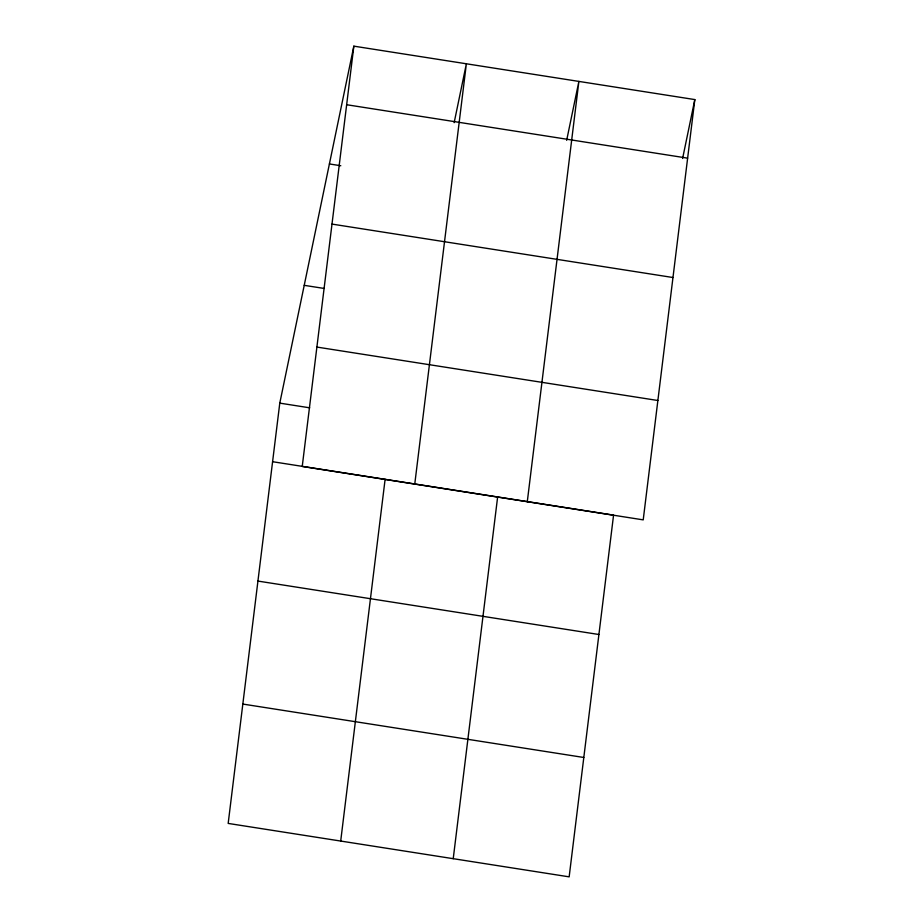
<?xml version="1.0" encoding="UTF-8"?>
<svg xmlns="http://www.w3.org/2000/svg" width="923" height="923" viewBox="0 0 923 923"><rect width="100%" height="100%" fill="white"/><g stroke="black" fill="none" stroke-linecap="round" stroke-linejoin="round"><path stroke-width="1.38" d="M353.844 46.15L302.236 466.438L643.216 519.868L694.823 99.58L353.844 46.15L279.784 403.132L228.177 823.42L569.156 876.85L613.564 515.138L272.597 461.708M340.702 841.049L385.11 479.349M414.762 484.067L466.369 63.779L454.151 122.678M453.228 858.69L497.635 496.978M527.287 501.697L578.883 81.409L566.664 140.319M682.605 158.479L694.823 99.58M346.656 104.726L687.623 158.156M329.407 163.959L340.795 165.736M331.992 224.093L672.971 277.523M304.221 285.334L324.169 288.449M316.901 347.071L657.868 400.501M279.784 403.132L309.701 407.816M257.932 581.075L598.912 634.505M242.841 704.064L583.809 757.483"/></g></svg>
